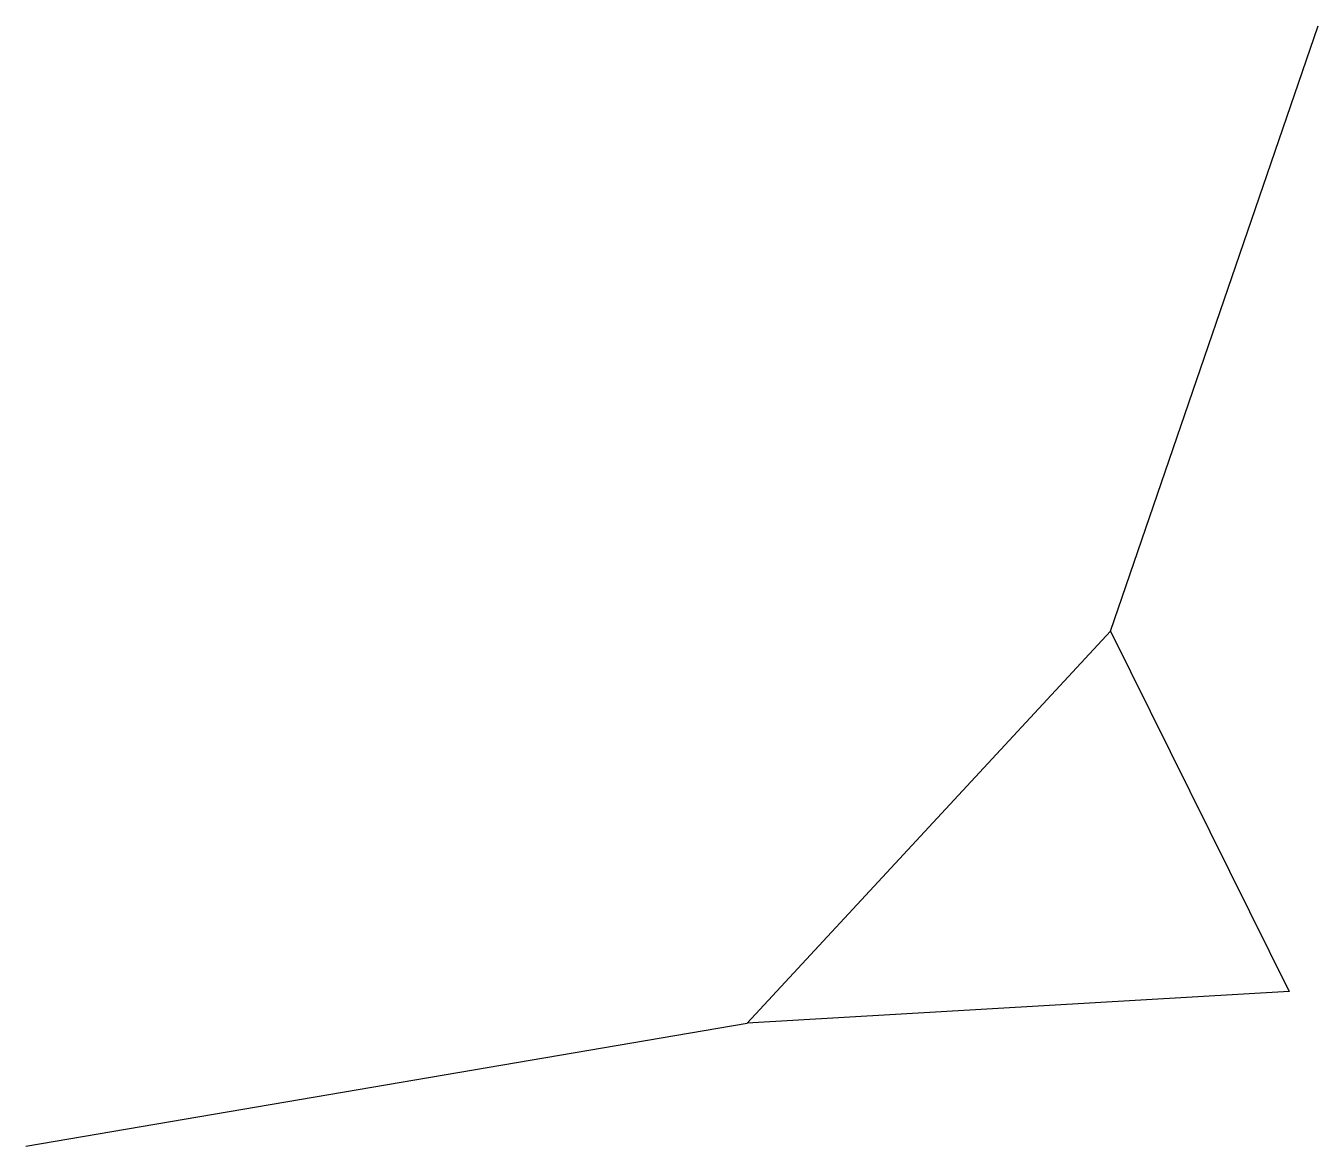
# Model space of a CAD drawing. Header units: millimetres. Extents: x 330.2 to 366, y 158.9 to 189.9.
import ezdxf

# ---------------------------------------------------------------- set-up
doc = ezdxf.new("R2010")
doc.units = ezdxf.units.MM
doc.layers.get('0').update_dxf_attribs({"linetype": 'CONTINUOUS'})

msp = doc.modelspace()

# ---------------------------------------------------------------- linework, layer by layer
for p, q in [((360.291, 173.16), (366.045, 189.944)), ((350.221, 162.291), (360.291, 173.16)), ((360.291, 173.16), (365.246, 163.17)), ((365.246, 163.17), (350.221, 162.291)), ((330.227, 158.884), (350.221, 162.291))]:
    msp.add_line(p, q)

doc.saveas('drawing.dxf')
